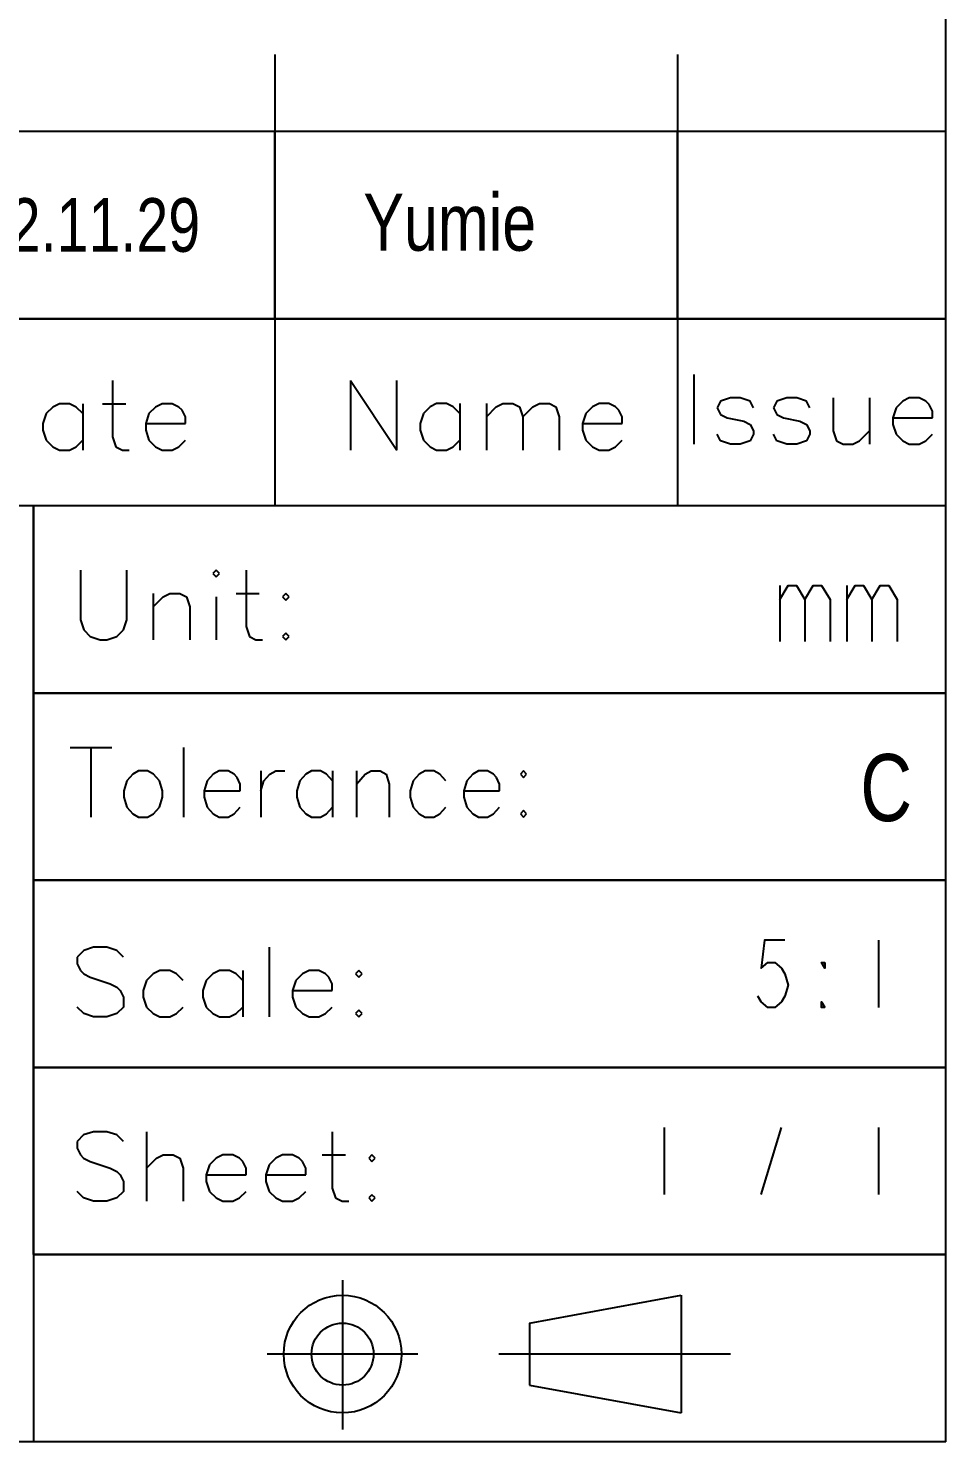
# Model space of a CAD drawing. Header units: millimetres. Extents: x 0 to 189, y 4 to 276.
# Drawn here: x 161.18 to 188.54, y 3.65 to 45.81 of the extents above; entities that cross this region are included whole.
import ezdxf

# ---------------------------------------------------------------- set-up
doc = ezdxf.new("R2010")
doc.units = ezdxf.units.MM
doc.header["$LTSCALE"] = 19.36
doc.layers.get('0').update_dxf_attribs({"linetype": 'CONTINUOUS'})
doc.styles.get("Standard").update_dxf_attribs({"font": 'txt', "width": 0.8})

msp = doc.modelspace()

# ---------------------------------------------------------------- linework, layer by layer
at = {"color": 7, "linetype": 'Continuous'}
for p, q in [((188.542, 3.653), (188.542, 275.551)), ((168.54, 45.028), (168.54, 31.562)), ((180.54, 45.028), (180.54, 31.562)), ((188.542, 42.726), (113.282, 42.726)), ((113.282, 37.144), (188.542, 37.144)), ((181.034, 35.479), (181.034, 33.402)), ((163.698, 35.303), (163.698, 33.623)), ((170.792, 35.304), (172.176, 33.229)), ((170.792, 35.304), (170.792, 33.229)), ((172.176, 33.229), (172.176, 35.304)), ((162.116, 34.611), (161.918, 34.512)), ((162.412, 34.611), (162.116, 34.611)), ((162.61, 34.512), (162.412, 34.611)), ((162.807, 34.611), (162.807, 33.228)), ((163.4, 34.611), (164.093, 34.611)), ((165.18, 34.611), (164.982, 34.512)), ((165.476, 34.611), (165.18, 34.611)), ((165.674, 34.512), (165.476, 34.611)), ((173.361, 34.612), (173.165, 34.514)), ((173.659, 34.612), (173.361, 34.612)), ((173.855, 34.514), (173.659, 34.612)), ((174.054, 34.612), (174.054, 33.229)), ((174.844, 34.612), (174.844, 33.229)), ((175.141, 34.514), (175.338, 34.612)), ((175.338, 34.612), (175.635, 34.612)), ((175.635, 34.612), (175.832, 34.514)), ((176.227, 34.514), (176.425, 34.612)), ((176.425, 34.612), (176.722, 34.612)), ((176.722, 34.612), (176.919, 34.514)), ((178.204, 34.612), (178.006, 34.514)), ((178.5, 34.612), (178.204, 34.612)), ((178.699, 34.514), (178.5, 34.612)), ((181.824, 34.687), (181.725, 34.489)), ((182.122, 34.786), (181.824, 34.687)), ((182.417, 34.786), (182.122, 34.786)), ((182.713, 34.687), (182.417, 34.786)), ((182.812, 34.489), (182.713, 34.687)), ((183.505, 34.687), (183.406, 34.489)), ((183.801, 34.786), (183.505, 34.687)), ((184.098, 34.786), (183.801, 34.786)), ((184.394, 34.687), (184.098, 34.786)), ((184.493, 34.489), (184.394, 34.687)), ((185.184, 34.786), (185.184, 33.797)), ((186.271, 34.786), (186.271, 33.402)), ((187.259, 34.687), (187.062, 34.489)), ((187.457, 34.786), (187.259, 34.687)), ((187.753, 34.786), (187.457, 34.786)), ((187.951, 34.687), (187.753, 34.786)), ((188.05, 34.588), (187.951, 34.687)), ((188.15, 34.39), (188.05, 34.588)), ((161.72, 34.315), (161.622, 34.018)), ((161.918, 34.512), (161.72, 34.315)), ((162.807, 34.315), (162.61, 34.512)), ((164.783, 34.315), (164.686, 34.018)), ((164.982, 34.512), (164.783, 34.315)), ((165.772, 34.413), (165.674, 34.512)), ((165.871, 34.216), (165.772, 34.413)), ((165.871, 34.018), (165.871, 34.216)), ((172.966, 34.316), (172.867, 34.019)), ((173.165, 34.514), (172.966, 34.316)), ((174.054, 34.316), (173.855, 34.514)), ((174.844, 34.217), (175.141, 34.514)), ((175.832, 34.514), (175.931, 34.217)), ((175.931, 34.217), (176.227, 34.514)), ((175.931, 34.217), (175.931, 33.229)), ((176.919, 34.514), (177.018, 34.217)), ((177.018, 34.217), (177.018, 33.229)), ((177.808, 34.316), (177.71, 34.019)), ((178.006, 34.514), (177.808, 34.316)), ((178.796, 34.415), (178.699, 34.514)), ((178.895, 34.217), (178.796, 34.415)), ((178.895, 34.019), (178.895, 34.217)), ((181.725, 34.489), (181.824, 34.292)), ((181.824, 34.292), (182.022, 34.193)), ((182.022, 34.193), (182.517, 34.094)), ((183.406, 34.489), (183.505, 34.292)), ((183.505, 34.292), (183.701, 34.193)), ((183.701, 34.193), (184.195, 34.094)), ((187.062, 34.489), (186.963, 34.193)), ((186.963, 34.193), (188.15, 34.193)), ((186.963, 34.193), (186.963, 33.995)), ((188.15, 34.193), (188.15, 34.39)), ((161.622, 34.018), (161.622, 33.819)), ((161.622, 33.819), (161.72, 33.523)), ((164.686, 34.018), (165.871, 34.018)), ((164.686, 34.018), (164.686, 33.819)), ((164.686, 33.819), (164.783, 33.523)), ((172.867, 34.019), (172.867, 33.822)), ((172.867, 33.822), (172.966, 33.525)), ((177.71, 34.019), (178.895, 34.019)), ((177.71, 34.019), (177.71, 33.822)), ((177.71, 33.822), (177.808, 33.525)), ((182.517, 34.094), (182.713, 33.995)), ((182.713, 33.995), (182.812, 33.797)), ((182.812, 33.797), (182.812, 33.699)), ((184.195, 34.094), (184.394, 33.995)), ((184.394, 33.995), (184.493, 33.797)), ((184.493, 33.797), (184.493, 33.699)), ((185.184, 33.797), (185.283, 33.501)), ((185.975, 33.501), (186.271, 33.797)), ((186.963, 33.995), (187.062, 33.699)), ((161.72, 33.523), (161.918, 33.325)), ((161.918, 33.325), (162.116, 33.228)), ((162.412, 33.228), (162.61, 33.325)), ((162.61, 33.325), (162.807, 33.523)), ((163.698, 33.623), (163.795, 33.325)), ((163.795, 33.325), (163.993, 33.228)), ((164.783, 33.523), (164.982, 33.325)), ((164.982, 33.325), (165.18, 33.228)), ((165.476, 33.228), (165.674, 33.325)), ((165.674, 33.325), (165.871, 33.523)), ((172.966, 33.525), (173.165, 33.328)), ((173.165, 33.328), (173.361, 33.229)), ((173.659, 33.229), (173.855, 33.328)), ((173.855, 33.328), (174.054, 33.525)), ((177.808, 33.525), (178.006, 33.328)), ((178.006, 33.328), (178.204, 33.229)), ((178.5, 33.229), (178.699, 33.328)), ((178.699, 33.328), (178.895, 33.525)), ((181.824, 33.501), (181.725, 33.699)), ((182.122, 33.402), (181.824, 33.501)), ((182.417, 33.402), (182.122, 33.402)), ((182.713, 33.501), (182.417, 33.402)), ((182.812, 33.699), (182.713, 33.501)), ((183.505, 33.501), (183.406, 33.699)), ((183.801, 33.402), (183.505, 33.501)), ((184.098, 33.402), (183.801, 33.402)), ((184.394, 33.501), (184.098, 33.402)), ((184.493, 33.699), (184.394, 33.501)), ((185.283, 33.501), (185.481, 33.402)), ((185.481, 33.402), (185.777, 33.402)), ((185.777, 33.402), (185.975, 33.501)), ((187.062, 33.699), (187.259, 33.501)), ((187.259, 33.501), (187.457, 33.402)), ((187.457, 33.402), (187.753, 33.402)), ((187.753, 33.402), (187.951, 33.501)), ((187.951, 33.501), (188.15, 33.699)), ((162.116, 33.228), (162.412, 33.228)), ((163.993, 33.228), (164.192, 33.228)), ((165.18, 33.228), (165.476, 33.228)), ((173.361, 33.229), (173.659, 33.229)), ((178.204, 33.229), (178.5, 33.229)), ((188.542, 31.562), (113.282, 31.562)), ((161.337, 31.562), (161.337, 3.653)), ((162.736, 29.645), (162.736, 28.162)), ((164.119, 28.162), (164.119, 29.645)), ((166.788, 29.645), (166.688, 29.545)), ((166.688, 29.545), (166.788, 29.448)), ((166.887, 29.545), (166.788, 29.645)), ((166.788, 29.448), (166.887, 29.545)), ((167.677, 29.645), (167.677, 27.964)), ((183.592, 29.188), (183.592, 27.521)), ((185.592, 29.188), (185.592, 27.521)), ((164.91, 28.952), (164.91, 27.569)), ((164.91, 28.557), (165.206, 28.855)), ((165.206, 28.855), (165.404, 28.952)), ((165.404, 28.952), (165.7, 28.952)), ((165.7, 28.952), (165.898, 28.855)), ((165.898, 28.855), (165.998, 28.557)), ((166.788, 28.855), (166.788, 27.569)), ((167.381, 28.952), (168.073, 28.952)), ((168.863, 28.952), (168.764, 28.855)), ((168.764, 28.855), (168.863, 28.756)), ((168.962, 28.855), (168.863, 28.952)), ((168.863, 28.756), (168.962, 28.855)), ((165.998, 28.557), (165.998, 27.569)), ((162.736, 28.162), (162.835, 27.865)), ((162.835, 27.865), (163.033, 27.668)), ((163.823, 27.668), (164.021, 27.865)), ((164.021, 27.865), (164.119, 28.162)), ((167.677, 27.964), (167.776, 27.668)), ((163.033, 27.668), (163.329, 27.569)), ((163.329, 27.569), (163.527, 27.569)), ((163.527, 27.569), (163.823, 27.668)), ((167.776, 27.668), (167.974, 27.569)), ((167.974, 27.569), (168.171, 27.569)), ((168.863, 27.766), (168.764, 27.668)), ((168.764, 27.668), (168.863, 27.569)), ((168.962, 27.668), (168.863, 27.766)), ((168.863, 27.569), (168.962, 27.668)), ((161.337, 25.98), (188.542, 25.98)), ((162.43, 24.355), (163.675, 24.355)), ((163.052, 24.355), (163.052, 22.279)), ((165.81, 24.355), (165.81, 22.279)), ((164.475, 23.662), (164.298, 23.565)), ((164.742, 23.662), (164.475, 23.662)), ((164.921, 23.565), (164.742, 23.662)), ((166.876, 23.662), (166.699, 23.565)), ((167.144, 23.662), (166.876, 23.662)), ((167.322, 23.565), (167.144, 23.662)), ((168.122, 23.662), (168.122, 22.279)), ((168.388, 23.565), (168.567, 23.662)), ((168.567, 23.662), (168.833, 23.662)), ((169.634, 23.662), (169.456, 23.565)), ((169.9, 23.662), (169.634, 23.662)), ((170.079, 23.565), (169.9, 23.662)), ((170.256, 23.662), (170.256, 22.279)), ((170.968, 23.662), (170.968, 22.279)), ((171.234, 23.565), (171.413, 23.662)), ((171.413, 23.662), (171.679, 23.662)), ((171.679, 23.662), (171.857, 23.565)), ((173.014, 23.662), (172.836, 23.565)), ((173.28, 23.662), (173.014, 23.662)), ((173.458, 23.565), (173.28, 23.662)), ((174.614, 23.662), (174.437, 23.565)), ((174.881, 23.662), (174.614, 23.662)), ((175.06, 23.565), (174.881, 23.662)), ((175.949, 23.662), (175.86, 23.565)), ((176.037, 23.565), (175.949, 23.662)), ((164.119, 23.367), (164.03, 23.069)), ((164.298, 23.565), (164.119, 23.367)), ((165.098, 23.367), (164.921, 23.565)), ((165.187, 23.069), (165.098, 23.367)), ((166.521, 23.367), (166.433, 23.069)), ((166.699, 23.565), (166.521, 23.367)), ((167.41, 23.466), (167.322, 23.565)), ((167.499, 23.267), (167.41, 23.466)), ((167.499, 23.069), (167.499, 23.267)), ((168.122, 23.069), (168.211, 23.367)), ((168.211, 23.367), (168.388, 23.565)), ((169.279, 23.367), (169.19, 23.069)), ((169.456, 23.565), (169.279, 23.367)), ((170.256, 23.367), (170.079, 23.565)), ((170.968, 23.267), (171.234, 23.565)), ((171.857, 23.565), (171.946, 23.267)), ((171.946, 23.267), (171.946, 22.279)), ((172.657, 23.367), (172.568, 23.069)), ((172.836, 23.565), (172.657, 23.367)), ((173.637, 23.367), (173.458, 23.565)), ((174.259, 23.367), (174.169, 23.069)), ((174.437, 23.565), (174.259, 23.367)), ((175.148, 23.466), (175.06, 23.565)), ((175.237, 23.267), (175.148, 23.466)), ((175.237, 23.069), (175.237, 23.267)), ((175.86, 23.565), (175.949, 23.466)), ((175.949, 23.466), (176.037, 23.565)), ((164.03, 23.069), (164.03, 22.872)), ((164.03, 22.872), (164.119, 22.575)), ((165.098, 22.575), (165.187, 22.872)), ((165.187, 22.872), (165.187, 23.069)), ((166.433, 23.069), (167.499, 23.069)), ((166.433, 23.069), (166.433, 22.872)), ((166.433, 22.872), (166.521, 22.575)), ((169.19, 23.069), (169.19, 22.872)), ((169.19, 22.872), (169.279, 22.575)), ((172.568, 23.069), (172.568, 22.872)), ((172.568, 22.872), (172.657, 22.575)), ((174.169, 23.069), (175.237, 23.069)), ((174.169, 23.069), (174.169, 22.872)), ((174.169, 22.872), (174.259, 22.575)), ((164.119, 22.575), (164.298, 22.378)), ((164.298, 22.378), (164.475, 22.279)), ((164.742, 22.279), (164.921, 22.378)), ((164.921, 22.378), (165.098, 22.575)), ((166.521, 22.575), (166.699, 22.378)), ((166.699, 22.378), (166.876, 22.279)), ((167.144, 22.279), (167.322, 22.378)), ((167.322, 22.378), (167.499, 22.575)), ((169.279, 22.575), (169.456, 22.378)), ((169.456, 22.378), (169.634, 22.279)), ((169.9, 22.279), (170.079, 22.378)), ((170.079, 22.378), (170.256, 22.575)), ((172.657, 22.575), (172.836, 22.378)), ((172.836, 22.378), (173.014, 22.279)), ((173.28, 22.279), (173.458, 22.378)), ((173.458, 22.378), (173.637, 22.575)), ((174.259, 22.575), (174.437, 22.378)), ((174.437, 22.378), (174.614, 22.279)), ((174.881, 22.279), (175.06, 22.378)), ((175.06, 22.378), (175.237, 22.575)), ((175.949, 22.476), (175.86, 22.378)), ((175.86, 22.378), (175.949, 22.279)), ((176.037, 22.378), (175.949, 22.476)), ((175.949, 22.279), (176.037, 22.378)), ((164.475, 22.279), (164.742, 22.279)), ((166.876, 22.279), (167.144, 22.279)), ((169.634, 22.279), (169.9, 22.279)), ((173.014, 22.279), (173.28, 22.279)), ((174.614, 22.279), (174.881, 22.279)), ((161.337, 20.398), (188.542, 20.398)), ((186.542, 18.607), (186.542, 16.607)), ((162.835, 18.299), (162.637, 18.1)), ((163.131, 18.398), (162.835, 18.299)), ((163.527, 18.398), (163.131, 18.398)), ((163.823, 18.299), (163.527, 18.398)), ((164.021, 18.1), (163.823, 18.299)), ((168.369, 18.398), (168.369, 16.321)), ((162.637, 18.1), (162.637, 17.904)), ((162.637, 17.904), (162.736, 17.705)), ((162.736, 17.705), (162.835, 17.606)), ((165.109, 17.705), (164.91, 17.606)), ((165.404, 17.705), (165.109, 17.705)), ((165.603, 17.606), (165.404, 17.705)), ((166.887, 17.705), (166.688, 17.606)), ((167.182, 17.705), (166.887, 17.705)), ((167.381, 17.606), (167.182, 17.705)), ((167.579, 17.705), (167.579, 16.321)), ((169.555, 17.705), (169.357, 17.606)), ((169.851, 17.705), (169.555, 17.705)), ((170.049, 17.606), (169.851, 17.705)), ((171.037, 17.705), (170.938, 17.606)), ((171.137, 17.606), (171.037, 17.705)), ((162.835, 17.606), (163.033, 17.507)), ((163.033, 17.507), (163.625, 17.31)), ((163.625, 17.31), (163.823, 17.211)), ((164.712, 17.408), (164.613, 17.112)), ((164.91, 17.606), (164.712, 17.408)), ((165.799, 17.408), (165.603, 17.606)), ((166.492, 17.408), (166.393, 17.112)), ((166.688, 17.606), (166.492, 17.408)), ((167.579, 17.408), (167.381, 17.606)), ((169.159, 17.408), (169.061, 17.112)), ((169.357, 17.606), (169.159, 17.408)), ((170.148, 17.507), (170.049, 17.606)), ((170.246, 17.31), (170.148, 17.507)), ((170.246, 17.112), (170.246, 17.31)), ((170.938, 17.606), (171.037, 17.507)), ((171.037, 17.507), (171.137, 17.606)), ((163.823, 17.211), (163.922, 17.112)), ((163.922, 17.112), (164.021, 16.914)), ((164.021, 16.914), (164.021, 16.618)), ((164.613, 17.112), (164.613, 16.914)), ((164.613, 16.914), (164.712, 16.618)), ((166.393, 17.112), (166.393, 16.914)), ((166.393, 16.914), (166.492, 16.618)), ((169.061, 17.112), (170.246, 17.112)), ((169.061, 17.112), (169.061, 16.914)), ((169.061, 16.914), (169.159, 16.618)), ((162.835, 16.42), (162.637, 16.618)), ((164.021, 16.618), (163.823, 16.42)), ((164.712, 16.618), (164.91, 16.42)), ((165.603, 16.42), (165.799, 16.618)), ((166.492, 16.618), (166.688, 16.42)), ((167.381, 16.42), (167.579, 16.618)), ((169.159, 16.618), (169.357, 16.42)), ((170.049, 16.42), (170.246, 16.618)), ((171.037, 16.519), (170.938, 16.42)), ((171.137, 16.42), (171.037, 16.519)), ((163.131, 16.321), (162.835, 16.42)), ((163.527, 16.321), (163.131, 16.321)), ((163.823, 16.42), (163.527, 16.321)), ((164.91, 16.42), (165.109, 16.321)), ((165.109, 16.321), (165.404, 16.321)), ((165.404, 16.321), (165.603, 16.42)), ((166.688, 16.42), (166.887, 16.321)), ((166.887, 16.321), (167.182, 16.321)), ((167.182, 16.321), (167.381, 16.42)), ((169.357, 16.42), (169.555, 16.321)), ((169.555, 16.321), (169.851, 16.321)), ((169.851, 16.321), (170.049, 16.42)), ((170.938, 16.42), (171.037, 16.321)), ((171.037, 16.321), (171.137, 16.42)), ((161.337, 14.817), (188.542, 14.817)), ((162.834, 12.801), (162.638, 12.603)), ((163.131, 12.9), (162.834, 12.801)), ((163.527, 12.9), (163.131, 12.9)), ((163.824, 12.801), (163.527, 12.9)), ((164.02, 12.603), (163.824, 12.801)), ((164.713, 12.9), (164.713, 10.824)), ((170.247, 12.9), (170.247, 11.219)), ((180.142, 13.026), (180.142, 11.026)), ((183.042, 11.026), (183.642, 13.026)), ((186.542, 13.026), (186.542, 11.026)), ((162.638, 12.603), (162.638, 12.405)), ((162.638, 12.405), (162.737, 12.207)), ((162.737, 12.207), (162.834, 12.108)), ((162.834, 12.108), (163.032, 12.009)), ((163.032, 12.009), (163.626, 11.813)), ((163.626, 11.813), (163.824, 11.714)), ((164.713, 11.813), (165.01, 12.108)), ((165.01, 12.108), (165.206, 12.207)), ((165.206, 12.207), (165.503, 12.207)), ((165.503, 12.207), (165.701, 12.108)), ((165.701, 12.108), (165.8, 11.813)), ((165.8, 11.813), (165.8, 10.824)), ((166.59, 11.911), (166.491, 11.615)), ((166.788, 12.108), (166.59, 11.911)), ((166.986, 12.207), (166.788, 12.108)), ((167.283, 12.207), (166.986, 12.207)), ((167.479, 12.108), (167.283, 12.207)), ((167.578, 12.009), (167.479, 12.108)), ((167.677, 11.813), (167.578, 12.009)), ((167.677, 11.615), (167.677, 11.813)), ((168.369, 11.911), (168.271, 11.615)), ((168.566, 12.108), (168.369, 11.911)), ((168.764, 12.207), (168.566, 12.108)), ((169.061, 12.207), (168.764, 12.207)), ((169.259, 12.108), (169.061, 12.207)), ((169.357, 12.009), (169.259, 12.108)), ((169.456, 11.813), (169.357, 12.009)), ((169.456, 11.615), (169.456, 11.813)), ((169.95, 12.207), (170.642, 12.207)), ((171.432, 12.207), (171.334, 12.108)), ((171.334, 12.108), (171.432, 12.009)), ((171.531, 12.108), (171.432, 12.207)), ((171.432, 12.009), (171.531, 12.108)), ((163.824, 11.714), (163.921, 11.615)), ((163.921, 11.615), (164.02, 11.417)), ((164.02, 11.417), (164.02, 11.12)), ((166.491, 11.615), (167.677, 11.615)), ((166.491, 11.615), (166.491, 11.417)), ((166.491, 11.417), (166.59, 11.12)), ((168.271, 11.615), (169.456, 11.615)), ((168.271, 11.615), (168.271, 11.417)), ((168.271, 11.417), (168.369, 11.12)), ((162.834, 10.923), (162.638, 11.12)), ((164.02, 11.12), (163.824, 10.923)), ((166.59, 11.12), (166.788, 10.923)), ((167.479, 10.923), (167.677, 11.12)), ((168.369, 11.12), (168.566, 10.923)), ((169.259, 10.923), (169.456, 11.12)), ((170.247, 11.219), (170.346, 10.923)), ((171.432, 11.021), (171.334, 10.923)), ((171.531, 10.923), (171.432, 11.021)), ((163.131, 10.824), (162.834, 10.923)), ((163.527, 10.824), (163.131, 10.824)), ((163.824, 10.923), (163.527, 10.824)), ((166.788, 10.923), (166.986, 10.824)), ((166.986, 10.824), (167.283, 10.824)), ((167.283, 10.824), (167.479, 10.923)), ((168.566, 10.923), (168.764, 10.824)), ((168.764, 10.824), (169.061, 10.824)), ((169.061, 10.824), (169.259, 10.923)), ((170.346, 10.923), (170.543, 10.824)), ((170.543, 10.824), (170.741, 10.824)), ((171.334, 10.923), (171.432, 10.824)), ((171.432, 10.824), (171.531, 10.923)), ((161.337, 9.235), (188.542, 9.235)), ((170.555, 8.472), (170.555, 4.018)), ((176.134, 7.193), (180.65, 8.022)), ((180.65, 8.022), (180.65, 4.512)), ((176.134, 7.193), (176.134, 5.342)), ((172.804, 6.267), (168.305, 6.267)), ((182.129, 6.267), (175.212, 6.267)), ((176.134, 5.342), (180.65, 4.512)), ((188.542, 3.653), (0, 3.653))]:
    msp.add_line(p, q, dxfattribs=at)
at = {"color": 2, "linetype": 'Continuous'}
for p, q in [((168.54, 37.144), (168.54, 42.726)), ((180.54, 37.144), (180.54, 42.726)), ((188.542, 37.144), (188.542, 42.726)), ((188.542, 37.144), (113.282, 37.144)), ((188.542, 31.562), (161.337, 31.562)), ((161.337, 9.235), (161.337, 31.562)), ((188.542, 9.235), (188.542, 31.562)), ((188.542, 25.98), (161.337, 25.98)), ((188.542, 20.398), (161.337, 20.398)), ((188.542, 14.816), (161.337, 14.816)), ((188.542, 9.235), (161.337, 9.235))]:
    msp.add_line(p, q, dxfattribs=at)
at = {"color": 7, "linetype": 'Continuous'}
for points in [[(183.592, 28.771), (183.842, 29.188), (184.092, 29.188), (184.342, 28.771), (184.342, 27.521)], [(184.342, 28.771), (184.592, 29.188), (184.842, 29.188), (185.092, 28.771), (185.092, 27.521)], [(185.592, 28.771), (185.842, 29.188), (186.092, 29.188), (186.342, 28.771), (186.342, 27.521)], [(186.342, 28.771), (186.592, 29.188), (186.842, 29.188), (187.092, 28.771), (187.092, 27.521)], [(183.742, 18.607), (183.142, 18.607), (183.042, 17.774), (183.242, 17.941), (183.442, 17.941), (183.642, 17.774), (183.742, 17.607), (183.842, 17.274), (183.742, 16.941), (183.642, 16.774), (183.442, 16.607), (183.242, 16.607), (183.042, 16.774), (182.942, 16.941)], [(184.942, 17.941), (184.942, 17.774), (184.842, 17.941), (184.942, 17.941)], [(184.942, 16.607), (184.842, 16.607), (184.842, 16.774), (184.942, 16.607)]]:
    msp.add_lwpolyline(points, dxfattribs=at)
for radius in [1.755, 0.925]:
    msp.add_circle((170.555, 6.267), radius, dxfattribs=at)

# ---------------------------------------------------------------- texts
at = {"color": 0, "linetype": 'Continuous', "attachment_point": 1}
for s, width, insert, char_height in [('Yumie', 12.46576, (171.175, 40.873), 1.7), ('2022.11.29', 16.84934, (157.744, 40.741), 1.6)]:
    msp.add_mtext_dynamic_manual_height_columns(s, width=width, gutter_width=1, heights=[0], dxfattribs=dict(at, insert=insert, char_height=char_height))
at = {"lineweight": 0, "insert": (185.994, 24.162), "char_height": 2, "attachment_point": 1}
msp.add_mtext_dynamic_manual_height_columns('C', width=1.17385, gutter_width=1, heights=[0], dxfattribs=at)

doc.saveas('drawing.dxf')
